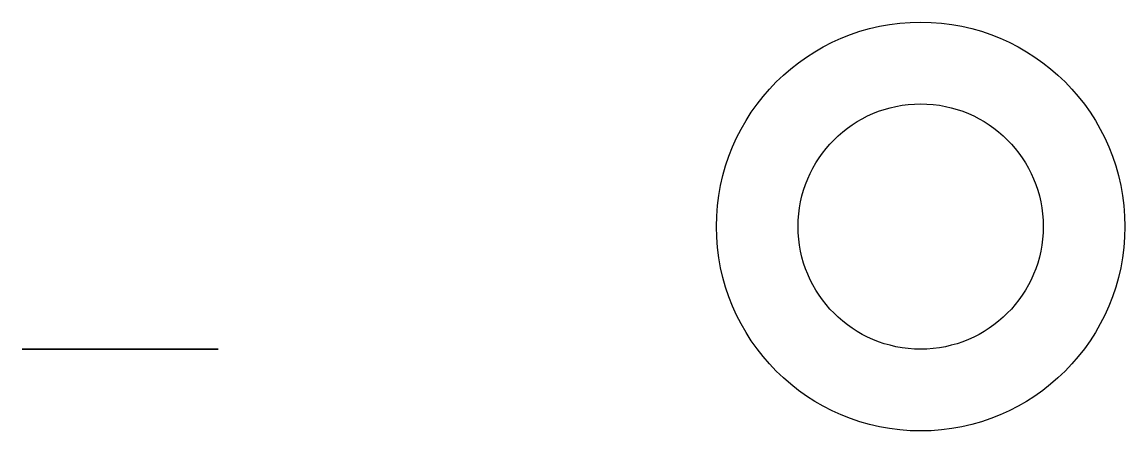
# Model space of a CAD drawing. Header units: inches. Extents: x -84 to 51, y -14 to 36.
import ezdxf

# ---------------------------------------------------------------- set-up
doc = ezdxf.new("R2010")
doc.units = ezdxf.units.IN
doc.header["$MEASUREMENT"] = 0

msp = doc.modelspace()

# ---------------------------------------------------------------- linework, layer by layer
at = {"extrusion": (0, -1, 0)}
for p, q in [((-83.76, -4.17, 55), (-83.76, -4.17, 30)), ((-83.76, -4.17, 30), (-59.76, -4.17, 30)), ((-59.76, -4.17, 30), (-59.76, -4.17, 55))]:
    msp.add_line(p, q, dxfattribs=at)
for radius in [25, 15]:
    msp.add_circle((26.24, 10.83), radius)
for radius in [12, 6]:
    msp.add_circle((-71.76, 55, 4.17), radius, dxfattribs=at)

doc.saveas('drawing.dxf')
